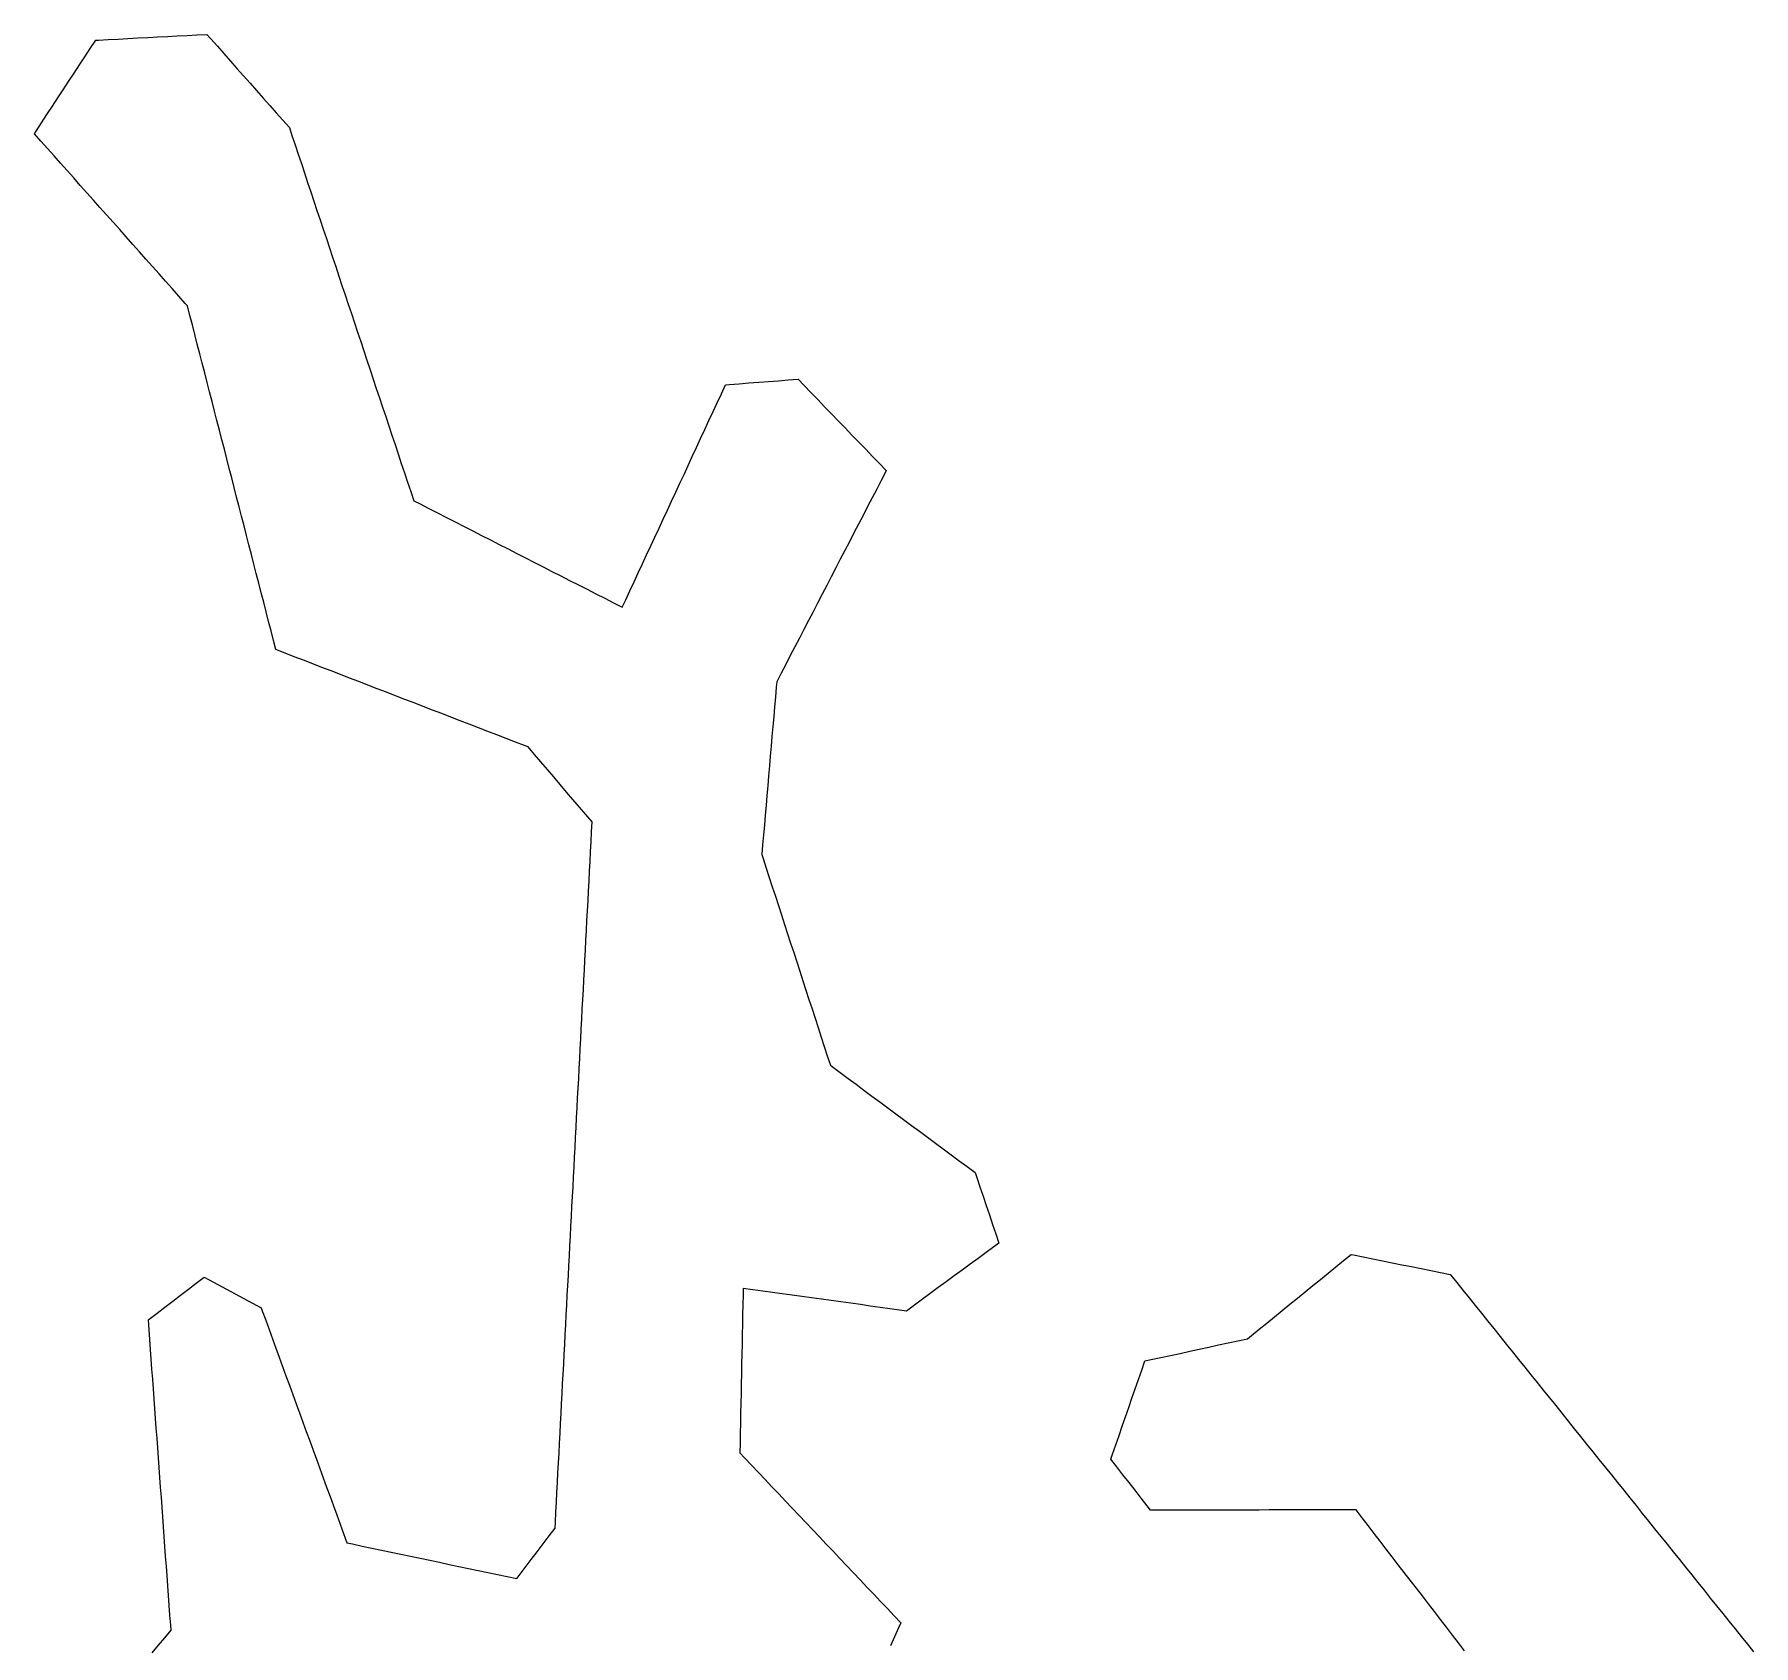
# Model space of a CAD drawing. Header units: millimetres. Extents: x 32 to 3054, y 42 to 5568.
# Drawn here: x 1185.3 to 1359.4, y 1564.2 to 1727.4 of the extents above; entities that cross this region are included whole.
import ezdxf

# ---------------------------------------------------------------- set-up
doc = ezdxf.new("R2010")
doc.units = ezdxf.units.MM
doc.layers.add('ALL_ISLANDS', color=7, linetype='Continuous')
doc.layers.add('OUTLINE_ISLAND_01', color=7, linetype='Continuous')

msp = doc.modelspace()

# ---------------------------------------------------------------- linework, layer by layer
at = {"layer": 'ALL_ISLANDS'}
for points in [[(1197.2282, 1563.4391), (1197.866, 1564.2094), (1198.5037, 1564.9796), (1199.1415, 1565.7498), (1199.1052, 1566.2452), (1199.0321, 1567.2425), (1198.9591, 1568.2398), (1198.886, 1569.2372), (1198.8129, 1570.2345), (1198.7399, 1571.2318), (1198.6668, 1572.2291), (1198.5937, 1573.2265), (1198.5207, 1574.2238), (1198.4476, 1575.2211), (1198.3745, 1576.2184), (1198.3015, 1577.2158), (1198.2284, 1578.2131), (1198.1553, 1579.2104), (1198.0823, 1580.2077), (1198.0092, 1581.2051), (1197.9361, 1582.2024), (1197.8631, 1583.1997), (1197.79, 1584.1971), (1197.7169, 1585.1944), (1197.6439, 1586.1917), (1197.5708, 1587.189), (1197.4977, 1588.1864), (1197.4247, 1589.1837), (1197.3516, 1590.181), (1197.2785, 1591.1783), (1197.2055, 1592.1757), (1197.1324, 1593.173), (1197.0593, 1594.1703), (1196.9863, 1595.1677), (1196.9132, 1596.165), (1196.8401, 1597.1623), (1196.9261, 1597.2282), (1197.7198, 1597.8365), (1198.5135, 1598.4448), (1199.3072, 1599.0531), (1200.1009, 1599.6614), (1200.8946, 1600.2697), (1201.6883, 1600.878), (1202.482, 1601.4863), (1202.9856, 1601.2155), (1203.8663, 1600.7419), (1204.747, 1600.2682), (1205.6278, 1599.7946), (1206.5085, 1599.3209), (1207.3892, 1598.8473), (1208.2699, 1598.3736), (1208.3797, 1598.073), (1208.7228, 1597.1337), (1209.0659, 1596.1944), (1209.4089, 1595.2551), (1209.752, 1594.3158), (1210.0951, 1593.3764), (1210.4382, 1592.4371), (1210.7812, 1591.4978), (1211.1243, 1590.5585), (1211.4674, 1589.6192), (1211.8105, 1588.6799), (1212.1535, 1587.7406), (1212.4966, 1586.8013), (1212.8397, 1585.862), (1213.1828, 1584.9227), (1213.5258, 1583.9834), (1213.8689, 1583.0441), (1214.212, 1582.1047), (1214.5551, 1581.1654), (1214.8981, 1580.2261), (1215.2412, 1579.2868), (1215.5843, 1578.3475), (1215.9274, 1577.4082), (1216.2704, 1576.4689), (1216.6135, 1575.5296), (1216.9566, 1574.5903), (1217.5285, 1574.4697), (1218.507, 1574.2633), (1219.4854, 1574.0569), (1220.4639, 1573.8506), (1221.4424, 1573.6442), (1222.4209, 1573.4379), (1223.3993, 1573.2315), (1224.3778, 1573.0251), (1225.3563, 1572.8188), (1226.3348, 1572.6124), (1227.3132, 1572.4061), (1228.2917, 1572.1997), (1229.2702, 1571.9933), (1230.2487, 1571.787), (1231.2272, 1571.5806), (1232.2056, 1571.3742), (1233.1841, 1571.1679), (1234.1626, 1570.9615), (1234.4124, 1571.2918), (1235.0156, 1572.0894), (1235.6188, 1572.887), (1236.222, 1573.6846), (1236.8252, 1574.4822), (1237.4284, 1575.2797), (1238.0316, 1576.0773), (1238.0639, 1576.6924), (1238.1164, 1577.691), (1238.1689, 1578.6896), (1238.2213, 1579.6883), (1238.2738, 1580.6869), (1238.3263, 1581.6855), (1238.3788, 1582.6841), (1238.4313, 1583.6828), (1238.4838, 1584.6814), (1238.5362, 1585.68), (1238.5887, 1586.6786), (1238.6412, 1587.6772), (1238.6937, 1588.6759), (1238.7462, 1589.6745), (1238.7986, 1590.6731), (1238.8511, 1591.6717), (1238.9036, 1592.6704), (1238.9561, 1593.669), (1239.0086, 1594.6676), (1239.0611, 1595.6662), (1239.1135, 1596.6648), (1239.166, 1597.6635), (1239.2185, 1598.6621), (1239.271, 1599.6607), (1239.3235, 1600.6593), (1239.376, 1601.6579), (1239.4284, 1602.6566), (1239.4809, 1603.6552), (1239.5334, 1604.6538), (1239.5859, 1605.6524), (1239.6384, 1606.6511), (1239.6908, 1607.6497), (1239.7433, 1608.6483), (1239.7958, 1609.6469), (1239.8483, 1610.6455), (1239.9008, 1611.6442), (1239.9533, 1612.6428), (1240.0057, 1613.6414), (1240.0582, 1614.64), (1240.1107, 1615.6387), (1240.1632, 1616.6373), (1240.2157, 1617.6359), (1240.2682, 1618.6345), (1240.3206, 1619.6331), (1240.3731, 1620.6318), (1240.4256, 1621.6304), (1240.4781, 1622.629), (1240.5306, 1623.6276), (1240.583, 1624.6262), (1240.6355, 1625.6249), (1240.688, 1626.6235), (1240.7405, 1627.6221), (1240.793, 1628.6207), (1240.8455, 1629.6194), (1240.8979, 1630.618), (1240.9504, 1631.6166), (1241.0029, 1632.6152), (1241.0554, 1633.6138), (1241.1079, 1634.6125), (1241.1604, 1635.6111), (1241.2128, 1636.6097), (1241.2653, 1637.6083), (1241.3178, 1638.607), (1241.3703, 1639.6056), (1241.4228, 1640.6042), (1241.4752, 1641.6028), (1241.5277, 1642.6014), (1241.5802, 1643.6001), (1241.6327, 1644.5987), (1241.6852, 1645.5973), (1241.7377, 1646.5959), (1241.7901, 1647.5946), (1241.146, 1648.3494), (1240.4969, 1649.1101), (1239.8478, 1649.8708), (1239.1987, 1650.6315), (1238.5496, 1651.3922), (1237.9005, 1652.1529), (1237.2514, 1652.9136), (1236.6023, 1653.6743), (1235.9532, 1654.435), (1235.3041, 1655.1957), (1234.9463, 1655.3337), (1234.0133, 1655.6937), (1233.0804, 1656.0536), (1232.1474, 1656.4136), (1231.2144, 1656.7735), (1230.2815, 1657.1335), (1229.3485, 1657.4935), (1228.4155, 1657.8534), (1227.4826, 1658.2134), (1226.5496, 1658.5733), (1225.6166, 1658.9333), (1224.6837, 1659.2933), (1223.7507, 1659.6532), (1222.8177, 1660.0132), (1221.8847, 1660.3731), (1220.9518, 1660.7331), (1220.0188, 1661.093), (1219.0858, 1661.453), (1218.1529, 1661.813), (1217.2199, 1662.1729), (1216.2869, 1662.5329), (1215.354, 1662.8928), (1214.421, 1663.2528), (1213.488, 1663.6128), (1212.5551, 1663.9727), (1211.6221, 1664.3327), (1210.6891, 1664.6926), (1209.7562, 1665.0526), (1209.5198, 1665.9717), (1209.2708, 1666.9402), (1209.0218, 1667.9087), (1208.7727, 1668.8771), (1208.5237, 1669.8456), (1208.2747, 1670.8141), (1208.0256, 1671.7826), (1207.7766, 1672.7511), (1207.5276, 1673.7196), (1207.2785, 1674.6881), (1207.0295, 1675.6566), (1206.7805, 1676.6251), (1206.5314, 1677.5936), (1206.2824, 1678.5621), (1206.0334, 1679.5306), (1205.7843, 1680.4991), (1205.5353, 1681.4676), (1205.2863, 1682.4361), (1205.0372, 1683.4046), (1204.7882, 1684.3731), (1204.5392, 1685.3416), (1204.2901, 1686.3101), (1204.0411, 1687.2786), (1203.7921, 1688.247), (1203.543, 1689.2155), (1203.294, 1690.184), (1203.045, 1691.1525), (1202.7959, 1692.121), (1202.5469, 1693.0895), (1202.2979, 1694.058), (1202.0488, 1695.0265), (1201.7998, 1695.995), (1201.5508, 1696.9635), (1201.3017, 1697.932), (1201.0527, 1698.9005), (1200.8037, 1699.869), (1200.5805, 1700.12), (1199.9161, 1700.8673), (1199.2516, 1701.6146), (1198.5872, 1702.3619), (1197.9227, 1703.1093), (1197.2582, 1703.8566), (1196.5938, 1704.6039), (1195.9293, 1705.3512), (1195.2649, 1706.0986), (1194.6004, 1706.8459), (1193.9359, 1707.5932), (1193.2715, 1708.3405), (1192.607, 1709.0879), (1191.9426, 1709.8352), (1191.2781, 1710.5825), (1190.6136, 1711.3298), (1189.9492, 1712.0772), (1189.2847, 1712.8245), (1188.6203, 1713.5718), (1187.9558, 1714.3191), (1187.2913, 1715.0664), (1186.6269, 1715.8138), (1185.9624, 1716.5611), (1185.298, 1717.3084), (1185.4759, 1717.58), (1186.0241, 1718.4163), (1186.5723, 1719.2527), (1187.1205, 1720.0891), (1187.6687, 1720.9254), (1188.2168, 1721.7618), (1188.765, 1722.5981), (1189.3132, 1723.4345), (1189.8614, 1724.2709), (1190.4095, 1725.1072), (1190.9577, 1725.9436), (1191.5059, 1726.78), (1191.7794, 1726.7942), (1192.7781, 1726.8463), (1193.7767, 1726.8983), (1194.7754, 1726.9504), (1195.774, 1727.0024), (1196.7726, 1727.0545), (1197.7713, 1727.1065), (1198.7699, 1727.1585), (1199.7686, 1727.2106), (1200.7672, 1727.2626), (1201.7659, 1727.3147), (1202.7645, 1727.3667), (1203.1663, 1726.9128), (1203.829, 1726.164), (1204.4918, 1725.4152), (1205.1546, 1724.6664), (1205.8174, 1723.9175), (1206.4801, 1723.1687), (1207.1429, 1722.4199), (1207.8057, 1721.6711), (1208.4684, 1720.9223), (1209.1312, 1720.1734), (1209.794, 1719.4246), (1210.4568, 1718.6758), (1211.1195, 1717.927), (1211.3878, 1717.1226), (1211.7042, 1716.174), (1212.0206, 1715.2253), (1212.3369, 1714.2767), (1212.6533, 1713.3281), (1212.9697, 1712.3794), (1213.2861, 1711.4308), (1213.6025, 1710.4822), (1213.9188, 1709.5335), (1214.2352, 1708.5849), (1214.5516, 1707.6363), (1214.868, 1706.6876), (1215.1844, 1705.739), (1215.5007, 1704.7904), (1215.8171, 1703.8417), (1216.1335, 1702.8931), (1216.4499, 1701.9445), (1216.7663, 1700.9958), (1217.0826, 1700.0472), (1217.399, 1699.0986), (1217.7154, 1698.1499), (1218.0318, 1697.2013), (1218.3481, 1696.2527), (1218.6645, 1695.304), (1218.9809, 1694.3554), (1219.2973, 1693.4068), (1219.6137, 1692.4581), (1219.93, 1691.5095), (1220.2464, 1690.5609), (1220.5628, 1689.6122), (1220.8792, 1688.6636), (1221.1956, 1687.715), (1221.5119, 1686.7663), (1221.8283, 1685.8177), (1222.1447, 1684.8691), (1222.4611, 1683.9204), (1222.7775, 1682.9718), (1223.0938, 1682.0232), (1223.4102, 1681.0746), (1223.7266, 1680.1259), (1224.3601, 1679.8023), (1225.2507, 1679.3475), (1226.1413, 1678.8927), (1227.0319, 1678.4378), (1227.9224, 1677.983), (1228.813, 1677.5281), (1229.7036, 1677.0733), (1230.5942, 1676.6184), (1231.4847, 1676.1636), (1232.3753, 1675.7088), (1233.2659, 1675.2539), (1234.1564, 1674.7991), (1235.047, 1674.3442), (1235.9376, 1673.8894), (1236.8282, 1673.4345), (1237.7187, 1672.9797), (1238.6093, 1672.5249), (1239.4999, 1672.07), (1240.3904, 1671.6152), (1241.281, 1671.1603), (1242.1716, 1670.7055), (1243.0622, 1670.2507), (1243.9527, 1669.7958), (1244.8433, 1669.341), (1245.1986, 1670.1069), (1245.6195, 1671.014), (1246.0403, 1671.9212), (1246.4612, 1672.8283), (1246.882, 1673.7355), (1247.3028, 1674.6426), (1247.7237, 1675.5497), (1248.1445, 1676.4569), (1248.5653, 1677.364), (1248.9862, 1678.2711), (1249.407, 1679.1783), (1249.8279, 1680.0854), (1250.2487, 1680.9925), (1250.6695, 1681.8997), (1251.0904, 1682.8068), (1251.5112, 1683.7139), (1251.9321, 1684.6211), (1252.3529, 1685.5282), (1252.7737, 1686.4353), (1253.1946, 1687.3425), (1253.6154, 1688.2496), (1254.0363, 1689.1568), (1254.4571, 1690.0639), (1254.8779, 1690.971), (1255.2988, 1691.8782), (1255.6675, 1691.9063), (1256.6646, 1691.9824), (1257.6617, 1692.0586), (1258.6588, 1692.1347), (1259.6559, 1692.2108), (1260.653, 1692.2869), (1261.6501, 1692.363), (1262.6472, 1692.4392), (1263.2444, 1691.8199), (1263.9385, 1691.1), (1264.6326, 1690.3802), (1265.3267, 1689.6603), (1266.0209, 1688.9405), (1266.715, 1688.2206), (1267.4091, 1687.5008), (1268.1032, 1686.7809), (1268.7973, 1686.061), (1269.4915, 1685.3412), (1270.1856, 1684.6213), (1270.8797, 1683.9015), (1271.5738, 1683.1816), (1271.524, 1683.0855), (1271.0637, 1682.1978), (1270.6034, 1681.31), (1270.1431, 1680.4223), (1269.6828, 1679.5345), (1269.2224, 1678.6468), (1268.7621, 1677.759), (1268.3018, 1676.8713), (1267.8415, 1675.9835), (1267.3812, 1675.0958), (1266.9209, 1674.208), (1266.4605, 1673.3202), (1266.0002, 1672.4325), (1265.5399, 1671.5447), (1265.0796, 1670.657), (1264.6193, 1669.7692), (1264.159, 1668.8815), (1263.6986, 1667.9937), (1263.2383, 1667.106), (1262.778, 1666.2182), (1262.3177, 1665.3304), (1261.8574, 1664.4427), (1261.3971, 1663.5549), (1260.9367, 1662.6672), (1260.4764, 1661.7794), (1260.4297, 1661.2362), (1260.3439, 1660.2399), (1260.2581, 1659.2435), (1260.1723, 1658.2472), (1260.0866, 1657.2509), (1260.0008, 1656.2546), (1259.915, 1655.2583), (1259.8293, 1654.262), (1259.7435, 1653.2657), (1259.6577, 1652.2693), (1259.5719, 1651.273), (1259.4862, 1650.2767), (1259.4004, 1649.2804), (1259.3146, 1648.2841), (1259.2289, 1647.2878), (1259.1431, 1646.2915), (1259.0573, 1645.2951), (1258.9715, 1644.2988), (1259.107, 1643.8822), (1259.4163, 1642.9312), (1259.7256, 1641.9802), (1260.0349, 1641.0293), (1260.3442, 1640.0783), (1260.6534, 1639.1273), (1260.9627, 1638.1764), (1261.272, 1637.2254), (1261.5813, 1636.2744), (1261.8906, 1635.3235), (1262.1998, 1634.3725), (1262.5091, 1633.4215), (1262.8184, 1632.4705), (1263.1277, 1631.5196), (1263.437, 1630.5686), (1263.7462, 1629.6176), (1264.0555, 1628.6667), (1264.3648, 1627.7157), (1264.6741, 1626.7647), (1264.9834, 1625.8137), (1265.2926, 1624.8628), (1265.6019, 1623.9118), (1265.9112, 1622.9608), (1266.1048, 1622.8173), (1266.908, 1622.2216), (1267.7113, 1621.6259), (1268.5145, 1621.0302), (1269.3177, 1620.4345), (1270.1209, 1619.8389), (1270.9242, 1619.2432), (1271.7274, 1618.6475), (1272.5306, 1618.0518), (1273.3338, 1617.4562), (1274.1371, 1616.8605), (1274.9403, 1616.2648), (1275.7435, 1615.6691), (1276.5467, 1615.0735), (1277.35, 1614.4778), (1278.1532, 1613.8821), (1278.9564, 1613.2864), (1279.7596, 1612.6908), (1280.5629, 1612.0951), (1280.7388, 1611.5777), (1281.0608, 1610.6309), (1281.3827, 1609.6842), (1281.7047, 1608.7374), (1282.0266, 1607.7907), (1282.3486, 1606.8439), (1282.6705, 1605.8972), (1282.9925, 1604.9504), (1282.4827, 1604.5761), (1281.6767, 1603.9842), (1280.8707, 1603.3924), (1280.0646, 1602.8005), (1279.2586, 1602.2086), (1278.4526, 1601.6168), (1277.6465, 1601.0249), (1276.8405, 1600.433), (1276.0345, 1599.8411), (1275.2284, 1599.2493), (1274.4224, 1598.6574), (1273.6164, 1598.0655), (1272.9303, 1598.1606), (1271.9397, 1598.2978), (1270.9492, 1598.435), (1269.9587, 1598.5722), (1268.9681, 1598.7094), (1267.9776, 1598.8466), (1266.987, 1598.9838), (1265.9965, 1599.121), (1265.0059, 1599.2582), (1264.0154, 1599.3954), (1263.0249, 1599.5326), (1262.0343, 1599.6698), (1261.0438, 1599.807), (1260.0532, 1599.9442), (1259.0627, 1600.0814), (1258.0721, 1600.2186), (1257.0816, 1600.3558), (1257.0684, 1599.7011), (1257.0482, 1598.7013), (1257.028, 1597.7015), (1257.0078, 1596.7017), (1256.9876, 1595.7019), (1256.9674, 1594.7021), (1256.9471, 1593.7023), (1256.9269, 1592.7025), (1256.9067, 1591.7027), (1256.8865, 1590.7029), (1256.8663, 1589.7031), (1256.8461, 1588.7033), (1256.8259, 1587.7035), (1256.8057, 1586.7037), (1256.7855, 1585.7039), (1256.7653, 1584.7041), (1256.7451, 1583.7043), (1257.2495, 1583.1713), (1257.9369, 1582.4449), (1258.6242, 1581.7186), (1259.3115, 1580.9922), (1259.9989, 1580.2659), (1260.6862, 1579.5396), (1261.3736, 1578.8132), (1262.0609, 1578.0869), (1262.7482, 1577.3606), (1263.4356, 1576.6342), (1264.1229, 1575.9079), (1264.8102, 1575.1815), (1265.4976, 1574.4552), (1266.1849, 1573.7289), (1266.8723, 1573.0025), (1267.5596, 1572.2762), (1268.2469, 1571.5498), (1268.9343, 1570.8235), (1269.6216, 1570.0972), (1270.3089, 1569.3708), (1270.9963, 1568.6445), (1271.6836, 1567.9182), (1272.3709, 1567.1918), (1273.0583, 1566.4655), (1272.831, 1565.9662), (1272.4168, 1565.0561), (1272.0025, 1564.1459)], [(1330.1391, 1563.654), (1329.5294, 1564.4467), (1328.9197, 1565.2393), (1328.3101, 1566.032), (1327.7004, 1566.8246), (1327.0907, 1567.6173), (1326.481, 1568.4099), (1325.8714, 1569.2026), (1325.2617, 1569.9952), (1324.652, 1570.7879), (1324.0424, 1571.5805), (1323.4327, 1572.3732), (1322.823, 1573.1659), (1322.2133, 1573.9585), (1321.6037, 1574.7512), (1320.994, 1575.5438), (1320.3843, 1576.3365), (1319.7747, 1577.1291), (1319.165, 1577.9218), (1318.3436, 1577.9208), (1317.3436, 1577.9195), (1316.3436, 1577.9183), (1315.3436, 1577.917), (1314.3436, 1577.9158), (1313.3436, 1577.9145), (1312.3436, 1577.9133), (1311.3436, 1577.9121), (1310.3436, 1577.9108), (1309.3436, 1577.9096), (1308.3436, 1577.9083), (1307.3436, 1577.9071), (1306.3436, 1577.9059), (1305.3436, 1577.9046), (1304.3436, 1577.9034), (1303.3436, 1577.9021), (1302.3436, 1577.9009), (1301.3436, 1577.8996), (1300.3436, 1577.8984), (1299.3436, 1577.8972), (1298.3436, 1577.8959), (1298.0067, 1578.3286), (1297.3924, 1579.1177), (1296.7781, 1579.9068), (1296.1638, 1580.6958), (1295.5495, 1581.4849), (1294.9352, 1582.274), (1294.3209, 1583.063), (1294.4929, 1583.5585), (1294.8209, 1584.5032), (1295.1489, 1585.4479), (1295.4769, 1586.3925), (1295.8049, 1587.3372), (1296.1329, 1588.2819), (1296.4609, 1589.2266), (1296.7889, 1590.1713), (1297.1169, 1591.1159), (1297.4449, 1592.0606), (1297.7729, 1593.0053), (1298.3952, 1593.1404), (1299.3725, 1593.3524), (1300.3497, 1593.5645), (1301.327, 1593.7766), (1302.3042, 1593.9887), (1303.2815, 1594.2008), (1304.2587, 1594.4128), (1305.236, 1594.6249), (1306.2132, 1594.837), (1307.1905, 1595.0491), (1308.1677, 1595.2612), (1308.5668, 1595.5862), (1309.3422, 1596.2177), (1310.1176, 1596.8493), (1310.8929, 1597.4808), (1311.6683, 1598.1123), (1312.4436, 1598.7438), (1313.219, 1599.3754), (1313.9943, 1600.0069), (1314.7697, 1600.6384), (1315.5451, 1601.2699), (1316.3204, 1601.9015), (1317.0958, 1602.533), (1317.8711, 1603.1645), (1318.6465, 1603.796), (1318.8967, 1603.7456), (1319.8769, 1603.5478), (1320.8572, 1603.3501), (1321.8374, 1603.1523), (1322.8177, 1602.9546), (1323.798, 1602.7569), (1324.7782, 1602.5591), (1325.7585, 1602.3614), (1326.7387, 1602.1637), (1327.719, 1601.9659), (1328.6992, 1601.7682), (1328.7257, 1601.7353), (1329.3521, 1600.9558), (1329.9785, 1600.1763), (1330.6049, 1599.3968), (1331.2313, 1598.6172), (1331.8577, 1597.8377), (1332.4841, 1597.0582), (1333.1105, 1596.2787), (1333.7369, 1595.4992), (1334.3633, 1594.7197), (1334.9897, 1593.9402), (1335.6161, 1593.1607), (1336.2425, 1592.3812), (1336.8689, 1591.6017), (1337.4953, 1590.8222), (1338.1217, 1590.0427), (1338.7481, 1589.2632), (1339.3745, 1588.4837), (1340.0009, 1587.7042), (1340.6273, 1586.9247), (1341.2537, 1586.1452), (1341.8801, 1585.3657), (1342.5065, 1584.5862), (1343.1329, 1583.8067), (1343.7593, 1583.0272), (1344.3857, 1582.2477), (1345.0121, 1581.4682), (1345.6385, 1580.6887), (1346.2649, 1579.9092), (1346.8913, 1579.1297), (1347.5177, 1578.3502), (1348.1441, 1577.5707), (1348.7704, 1576.7912), (1349.3968, 1576.0117), (1350.0232, 1575.2322), (1350.6496, 1574.4527), (1351.276, 1573.6731), (1351.9024, 1572.8936), (1352.5288, 1572.1141), (1353.1552, 1571.3346), (1353.7816, 1570.5551), (1354.408, 1569.7756), (1355.0344, 1568.9961), (1355.6608, 1568.2166), (1356.2872, 1567.4371), (1356.9136, 1566.6576), (1357.54, 1565.8781), (1358.1664, 1565.0986), (1358.7928, 1564.3191), (1359.4192, 1563.5396)]]:
    msp.add_lwpolyline(points, dxfattribs=at)
at = {"layer": 'OUTLINE_ISLAND_01'}
for points in [[(1197.2282, 1563.4391), (1197.866, 1564.2094), (1198.5037, 1564.9796), (1199.1415, 1565.7498), (1199.1052, 1566.2452), (1199.0321, 1567.2425), (1198.9591, 1568.2398), (1198.886, 1569.2372), (1198.8129, 1570.2345), (1198.7399, 1571.2318), (1198.6668, 1572.2291), (1198.5937, 1573.2265), (1198.5207, 1574.2238), (1198.4476, 1575.2211), (1198.3745, 1576.2184), (1198.3015, 1577.2158), (1198.2284, 1578.2131), (1198.1553, 1579.2104), (1198.0823, 1580.2077), (1198.0092, 1581.2051), (1197.9361, 1582.2024), (1197.8631, 1583.1997), (1197.79, 1584.1971), (1197.7169, 1585.1944), (1197.6439, 1586.1917), (1197.5708, 1587.189), (1197.4977, 1588.1864), (1197.4247, 1589.1837), (1197.3516, 1590.181), (1197.2785, 1591.1783), (1197.2055, 1592.1757), (1197.1324, 1593.173), (1197.0593, 1594.1703), (1196.9863, 1595.1677), (1196.9132, 1596.165), (1196.8401, 1597.1623), (1196.9261, 1597.2282), (1197.7198, 1597.8365), (1198.5135, 1598.4448), (1199.3072, 1599.0531), (1200.1009, 1599.6614), (1200.8946, 1600.2697), (1201.6883, 1600.878), (1202.482, 1601.4863), (1202.9856, 1601.2155), (1203.8663, 1600.7419), (1204.747, 1600.2682), (1205.6278, 1599.7946), (1206.5085, 1599.3209), (1207.3892, 1598.8473), (1208.2699, 1598.3736), (1208.3797, 1598.073), (1208.7228, 1597.1337), (1209.0659, 1596.1944), (1209.4089, 1595.2551), (1209.752, 1594.3158), (1210.0951, 1593.3764), (1210.4382, 1592.4371), (1210.7812, 1591.4978), (1211.1243, 1590.5585), (1211.4674, 1589.6192), (1211.8105, 1588.6799), (1212.1535, 1587.7406), (1212.4966, 1586.8013), (1212.8397, 1585.862), (1213.1828, 1584.9227), (1213.5258, 1583.9834), (1213.8689, 1583.0441), (1214.212, 1582.1047), (1214.5551, 1581.1654), (1214.8981, 1580.2261), (1215.2412, 1579.2868), (1215.5843, 1578.3475), (1215.9274, 1577.4082), (1216.2704, 1576.4689), (1216.6135, 1575.5296), (1216.9566, 1574.5903), (1217.5285, 1574.4697), (1218.507, 1574.2633), (1219.4854, 1574.0569), (1220.4639, 1573.8506), (1221.4424, 1573.6442), (1222.4209, 1573.4379), (1223.3993, 1573.2315), (1224.3778, 1573.0251), (1225.3563, 1572.8188), (1226.3348, 1572.6124), (1227.3132, 1572.4061), (1228.2917, 1572.1997), (1229.2702, 1571.9933), (1230.2487, 1571.787), (1231.2272, 1571.5806), (1232.2056, 1571.3742), (1233.1841, 1571.1679), (1234.1626, 1570.9615), (1234.4124, 1571.2918), (1235.0156, 1572.0894), (1235.6188, 1572.887), (1236.222, 1573.6846), (1236.8252, 1574.4822), (1237.4284, 1575.2797), (1238.0316, 1576.0773), (1238.0639, 1576.6924), (1238.1164, 1577.691), (1238.1689, 1578.6896), (1238.2213, 1579.6883), (1238.2738, 1580.6869), (1238.3263, 1581.6855), (1238.3788, 1582.6841), (1238.4313, 1583.6828), (1238.4838, 1584.6814), (1238.5362, 1585.68), (1238.5887, 1586.6786), (1238.6412, 1587.6772), (1238.6937, 1588.6759), (1238.7462, 1589.6745), (1238.7986, 1590.6731), (1238.8511, 1591.6717), (1238.9036, 1592.6704), (1238.9561, 1593.669), (1239.0086, 1594.6676), (1239.0611, 1595.6662), (1239.1135, 1596.6648), (1239.166, 1597.6635), (1239.2185, 1598.6621), (1239.271, 1599.6607), (1239.3235, 1600.6593), (1239.376, 1601.6579), (1239.4284, 1602.6566), (1239.4809, 1603.6552), (1239.5334, 1604.6538), (1239.5859, 1605.6524), (1239.6384, 1606.6511), (1239.6908, 1607.6497), (1239.7433, 1608.6483), (1239.7958, 1609.6469), (1239.8483, 1610.6455), (1239.9008, 1611.6442), (1239.9533, 1612.6428), (1240.0057, 1613.6414), (1240.0582, 1614.64), (1240.1107, 1615.6387), (1240.1632, 1616.6373), (1240.2157, 1617.6359), (1240.2682, 1618.6345), (1240.3206, 1619.6331), (1240.3731, 1620.6318), (1240.4256, 1621.6304), (1240.4781, 1622.629), (1240.5306, 1623.6276), (1240.583, 1624.6262), (1240.6355, 1625.6249), (1240.688, 1626.6235), (1240.7405, 1627.6221), (1240.793, 1628.6207), (1240.8455, 1629.6194), (1240.8979, 1630.618), (1240.9504, 1631.6166), (1241.0029, 1632.6152), (1241.0554, 1633.6138), (1241.1079, 1634.6125), (1241.1604, 1635.6111), (1241.2128, 1636.6097), (1241.2653, 1637.6083), (1241.3178, 1638.607), (1241.3703, 1639.6056), (1241.4228, 1640.6042), (1241.4752, 1641.6028), (1241.5277, 1642.6014), (1241.5802, 1643.6001), (1241.6327, 1644.5987), (1241.6852, 1645.5973), (1241.7377, 1646.5959), (1241.7901, 1647.5946), (1241.146, 1648.3494), (1240.4969, 1649.1101), (1239.8478, 1649.8708), (1239.1987, 1650.6315), (1238.5496, 1651.3922), (1237.9005, 1652.1529), (1237.2514, 1652.9136), (1236.6023, 1653.6743), (1235.9532, 1654.435), (1235.3041, 1655.1957), (1234.9463, 1655.3337), (1234.0133, 1655.6937), (1233.0804, 1656.0536), (1232.1474, 1656.4136), (1231.2144, 1656.7735), (1230.2815, 1657.1335), (1229.3485, 1657.4935), (1228.4155, 1657.8534), (1227.4826, 1658.2134), (1226.5496, 1658.5733), (1225.6166, 1658.9333), (1224.6837, 1659.2933), (1223.7507, 1659.6532), (1222.8177, 1660.0132), (1221.8847, 1660.3731), (1220.9518, 1660.7331), (1220.0188, 1661.093), (1219.0858, 1661.453), (1218.1529, 1661.813), (1217.2199, 1662.1729), (1216.2869, 1662.5329), (1215.354, 1662.8928), (1214.421, 1663.2528), (1213.488, 1663.6128), (1212.5551, 1663.9727), (1211.6221, 1664.3327), (1210.6891, 1664.6926), (1209.7562, 1665.0526), (1209.5198, 1665.9717), (1209.2708, 1666.9402), (1209.0218, 1667.9087), (1208.7727, 1668.8771), (1208.5237, 1669.8456), (1208.2747, 1670.8141), (1208.0256, 1671.7826), (1207.7766, 1672.7511), (1207.5276, 1673.7196), (1207.2785, 1674.6881), (1207.0295, 1675.6566), (1206.7805, 1676.6251), (1206.5314, 1677.5936), (1206.2824, 1678.5621), (1206.0334, 1679.5306), (1205.7843, 1680.4991), (1205.5353, 1681.4676), (1205.2863, 1682.4361), (1205.0372, 1683.4046), (1204.7882, 1684.3731), (1204.5392, 1685.3416), (1204.2901, 1686.3101), (1204.0411, 1687.2786), (1203.7921, 1688.247), (1203.543, 1689.2155), (1203.294, 1690.184), (1203.045, 1691.1525), (1202.7959, 1692.121), (1202.5469, 1693.0895), (1202.2979, 1694.058), (1202.0488, 1695.0265), (1201.7998, 1695.995), (1201.5508, 1696.9635), (1201.3017, 1697.932), (1201.0527, 1698.9005), (1200.8037, 1699.869), (1200.5805, 1700.12), (1199.9161, 1700.8673), (1199.2516, 1701.6146), (1198.5872, 1702.3619), (1197.9227, 1703.1093), (1197.2582, 1703.8566), (1196.5938, 1704.6039), (1195.9293, 1705.3512), (1195.2649, 1706.0986), (1194.6004, 1706.8459), (1193.9359, 1707.5932), (1193.2715, 1708.3405), (1192.607, 1709.0879), (1191.9426, 1709.8352), (1191.2781, 1710.5825), (1190.6136, 1711.3298), (1189.9492, 1712.0772), (1189.2847, 1712.8245), (1188.6203, 1713.5718), (1187.9558, 1714.3191), (1187.2913, 1715.0664), (1186.6269, 1715.8138), (1185.9624, 1716.5611), (1185.298, 1717.3084), (1185.4759, 1717.58), (1186.0241, 1718.4163), (1186.5723, 1719.2527), (1187.1205, 1720.0891), (1187.6687, 1720.9254), (1188.2168, 1721.7618), (1188.765, 1722.5981), (1189.3132, 1723.4345), (1189.8614, 1724.2709), (1190.4095, 1725.1072), (1190.9577, 1725.9436), (1191.5059, 1726.78), (1191.7794, 1726.7942), (1192.7781, 1726.8463), (1193.7767, 1726.8983), (1194.7754, 1726.9504), (1195.774, 1727.0024), (1196.7726, 1727.0545), (1197.7713, 1727.1065), (1198.7699, 1727.1585), (1199.7686, 1727.2106), (1200.7672, 1727.2626), (1201.7659, 1727.3147), (1202.7645, 1727.3667), (1203.1663, 1726.9128), (1203.829, 1726.164), (1204.4918, 1725.4152), (1205.1546, 1724.6664), (1205.8174, 1723.9175), (1206.4801, 1723.1687), (1207.1429, 1722.4199), (1207.8057, 1721.6711), (1208.4684, 1720.9223), (1209.1312, 1720.1734), (1209.794, 1719.4246), (1210.4568, 1718.6758), (1211.1195, 1717.927), (1211.3878, 1717.1226), (1211.7042, 1716.174), (1212.0206, 1715.2253), (1212.3369, 1714.2767), (1212.6533, 1713.3281), (1212.9697, 1712.3794), (1213.2861, 1711.4308), (1213.6025, 1710.4822), (1213.9188, 1709.5335), (1214.2352, 1708.5849), (1214.5516, 1707.6363), (1214.868, 1706.6876), (1215.1844, 1705.739), (1215.5007, 1704.7904), (1215.8171, 1703.8417), (1216.1335, 1702.8931), (1216.4499, 1701.9445), (1216.7663, 1700.9958), (1217.0826, 1700.0472), (1217.399, 1699.0986), (1217.7154, 1698.1499), (1218.0318, 1697.2013), (1218.3481, 1696.2527), (1218.6645, 1695.304), (1218.9809, 1694.3554), (1219.2973, 1693.4068), (1219.6137, 1692.4581), (1219.93, 1691.5095), (1220.2464, 1690.5609), (1220.5628, 1689.6122), (1220.8792, 1688.6636), (1221.1956, 1687.715), (1221.5119, 1686.7663), (1221.8283, 1685.8177), (1222.1447, 1684.8691), (1222.4611, 1683.9204), (1222.7775, 1682.9718), (1223.0938, 1682.0232), (1223.4102, 1681.0746), (1223.7266, 1680.1259), (1224.3601, 1679.8023), (1225.2507, 1679.3475), (1226.1413, 1678.8927), (1227.0319, 1678.4378), (1227.9224, 1677.983), (1228.813, 1677.5281), (1229.7036, 1677.0733), (1230.5942, 1676.6184), (1231.4847, 1676.1636), (1232.3753, 1675.7088), (1233.2659, 1675.2539), (1234.1564, 1674.7991), (1235.047, 1674.3442), (1235.9376, 1673.8894), (1236.8282, 1673.4345), (1237.7187, 1672.9797), (1238.6093, 1672.5249), (1239.4999, 1672.07), (1240.3904, 1671.6152), (1241.281, 1671.1603), (1242.1716, 1670.7055), (1243.0622, 1670.2507), (1243.9527, 1669.7958), (1244.8433, 1669.341), (1245.1986, 1670.1069), (1245.6195, 1671.014), (1246.0403, 1671.9212), (1246.4612, 1672.8283), (1246.882, 1673.7355), (1247.3028, 1674.6426), (1247.7237, 1675.5497), (1248.1445, 1676.4569), (1248.5653, 1677.364), (1248.9862, 1678.2711), (1249.407, 1679.1783), (1249.8279, 1680.0854), (1250.2487, 1680.9925), (1250.6695, 1681.8997), (1251.0904, 1682.8068), (1251.5112, 1683.7139), (1251.9321, 1684.6211), (1252.3529, 1685.5282), (1252.7737, 1686.4353), (1253.1946, 1687.3425), (1253.6154, 1688.2496), (1254.0363, 1689.1568), (1254.4571, 1690.0639), (1254.8779, 1690.971), (1255.2988, 1691.8782), (1255.6675, 1691.9063), (1256.6646, 1691.9824), (1257.6617, 1692.0586), (1258.6588, 1692.1347), (1259.6559, 1692.2108), (1260.653, 1692.2869), (1261.6501, 1692.363), (1262.6472, 1692.4392), (1263.2444, 1691.8199), (1263.9385, 1691.1), (1264.6326, 1690.3802), (1265.3267, 1689.6603), (1266.0209, 1688.9405), (1266.715, 1688.2206), (1267.4091, 1687.5008), (1268.1032, 1686.7809), (1268.7973, 1686.061), (1269.4915, 1685.3412), (1270.1856, 1684.6213), (1270.8797, 1683.9015), (1271.5738, 1683.1816), (1271.524, 1683.0855), (1271.0637, 1682.1978), (1270.6034, 1681.31), (1270.1431, 1680.4223), (1269.6828, 1679.5345), (1269.2224, 1678.6468), (1268.7621, 1677.759), (1268.3018, 1676.8713), (1267.8415, 1675.9835), (1267.3812, 1675.0958), (1266.9209, 1674.208), (1266.4605, 1673.3202), (1266.0002, 1672.4325), (1265.5399, 1671.5447), (1265.0796, 1670.657), (1264.6193, 1669.7692), (1264.159, 1668.8815), (1263.6986, 1667.9937), (1263.2383, 1667.106), (1262.778, 1666.2182), (1262.3177, 1665.3304), (1261.8574, 1664.4427), (1261.3971, 1663.5549), (1260.9367, 1662.6672), (1260.4764, 1661.7794), (1260.4297, 1661.2362), (1260.3439, 1660.2399), (1260.2581, 1659.2435), (1260.1723, 1658.2472), (1260.0866, 1657.2509), (1260.0008, 1656.2546), (1259.915, 1655.2583), (1259.8293, 1654.262), (1259.7435, 1653.2657), (1259.6577, 1652.2693), (1259.5719, 1651.273), (1259.4862, 1650.2767), (1259.4004, 1649.2804), (1259.3146, 1648.2841), (1259.2289, 1647.2878), (1259.1431, 1646.2915), (1259.0573, 1645.2951), (1258.9715, 1644.2988), (1259.107, 1643.8822), (1259.4163, 1642.9312), (1259.7256, 1641.9802), (1260.0349, 1641.0293), (1260.3442, 1640.0783), (1260.6534, 1639.1273), (1260.9627, 1638.1764), (1261.272, 1637.2254), (1261.5813, 1636.2744), (1261.8906, 1635.3235), (1262.1998, 1634.3725), (1262.5091, 1633.4215), (1262.8184, 1632.4705), (1263.1277, 1631.5196), (1263.437, 1630.5686), (1263.7462, 1629.6176), (1264.0555, 1628.6667), (1264.3648, 1627.7157), (1264.6741, 1626.7647), (1264.9834, 1625.8137), (1265.2926, 1624.8628), (1265.6019, 1623.9118), (1265.9112, 1622.9608), (1266.1048, 1622.8173), (1266.908, 1622.2216), (1267.7113, 1621.6259), (1268.5145, 1621.0302), (1269.3177, 1620.4345), (1270.1209, 1619.8389), (1270.9242, 1619.2432), (1271.7274, 1618.6475), (1272.5306, 1618.0518), (1273.3338, 1617.4562), (1274.1371, 1616.8605), (1274.9403, 1616.2648), (1275.7435, 1615.6691), (1276.5467, 1615.0735), (1277.35, 1614.4778), (1278.1532, 1613.8821), (1278.9564, 1613.2864), (1279.7596, 1612.6908), (1280.5629, 1612.0951), (1280.7388, 1611.5777), (1281.0608, 1610.6309), (1281.3827, 1609.6842), (1281.7047, 1608.7374), (1282.0266, 1607.7907), (1282.3486, 1606.8439), (1282.6705, 1605.8972), (1282.9925, 1604.9504), (1282.4827, 1604.5761), (1281.6767, 1603.9842), (1280.8707, 1603.3924), (1280.0646, 1602.8005), (1279.2586, 1602.2086), (1278.4526, 1601.6168), (1277.6465, 1601.0249), (1276.8405, 1600.433), (1276.0345, 1599.8411), (1275.2284, 1599.2493), (1274.4224, 1598.6574), (1273.6164, 1598.0655), (1272.9303, 1598.1606), (1271.9397, 1598.2978), (1270.9492, 1598.435), (1269.9587, 1598.5722), (1268.9681, 1598.7094), (1267.9776, 1598.8466), (1266.987, 1598.9838), (1265.9965, 1599.121), (1265.0059, 1599.2582), (1264.0154, 1599.3954), (1263.0249, 1599.5326), (1262.0343, 1599.6698), (1261.0438, 1599.807), (1260.0532, 1599.9442), (1259.0627, 1600.0814), (1258.0721, 1600.2186), (1257.0816, 1600.3558), (1257.0684, 1599.7011), (1257.0482, 1598.7013), (1257.028, 1597.7015), (1257.0078, 1596.7017), (1256.9876, 1595.7019), (1256.9674, 1594.7021), (1256.9471, 1593.7023), (1256.9269, 1592.7025), (1256.9067, 1591.7027), (1256.8865, 1590.7029), (1256.8663, 1589.7031), (1256.8461, 1588.7033), (1256.8259, 1587.7035), (1256.8057, 1586.7037), (1256.7855, 1585.7039), (1256.7653, 1584.7041), (1256.7451, 1583.7043), (1257.2495, 1583.1713), (1257.9369, 1582.4449), (1258.6242, 1581.7186), (1259.3115, 1580.9922), (1259.9989, 1580.2659), (1260.6862, 1579.5396), (1261.3736, 1578.8132), (1262.0609, 1578.0869), (1262.7482, 1577.3606), (1263.4356, 1576.6342), (1264.1229, 1575.9079), (1264.8102, 1575.1815), (1265.4976, 1574.4552), (1266.1849, 1573.7289), (1266.8723, 1573.0025), (1267.5596, 1572.2762), (1268.2469, 1571.5498), (1268.9343, 1570.8235), (1269.6216, 1570.0972), (1270.3089, 1569.3708), (1270.9963, 1568.6445), (1271.6836, 1567.9182), (1272.3709, 1567.1918), (1273.0583, 1566.4655), (1272.831, 1565.9662), (1272.4168, 1565.0561), (1272.0025, 1564.1459)], [(1330.1391, 1563.654), (1329.5294, 1564.4467), (1328.9197, 1565.2393), (1328.3101, 1566.032), (1327.7004, 1566.8246), (1327.0907, 1567.6173), (1326.481, 1568.4099), (1325.8714, 1569.2026), (1325.2617, 1569.9952), (1324.652, 1570.7879), (1324.0424, 1571.5805), (1323.4327, 1572.3732), (1322.823, 1573.1659), (1322.2133, 1573.9585), (1321.6037, 1574.7512), (1320.994, 1575.5438), (1320.3843, 1576.3365), (1319.7747, 1577.1291), (1319.165, 1577.9218), (1318.3436, 1577.9208), (1317.3436, 1577.9195), (1316.3436, 1577.9183), (1315.3436, 1577.917), (1314.3436, 1577.9158), (1313.3436, 1577.9145), (1312.3436, 1577.9133), (1311.3436, 1577.9121), (1310.3436, 1577.9108), (1309.3436, 1577.9096), (1308.3436, 1577.9083), (1307.3436, 1577.9071), (1306.3436, 1577.9059), (1305.3436, 1577.9046), (1304.3436, 1577.9034), (1303.3436, 1577.9021), (1302.3436, 1577.9009), (1301.3436, 1577.8996), (1300.3436, 1577.8984), (1299.3436, 1577.8972), (1298.3436, 1577.8959), (1298.0067, 1578.3286), (1297.3924, 1579.1177), (1296.7781, 1579.9068), (1296.1638, 1580.6958), (1295.5495, 1581.4849), (1294.9352, 1582.274), (1294.3209, 1583.063), (1294.4929, 1583.5585), (1294.8209, 1584.5032), (1295.1489, 1585.4479), (1295.4769, 1586.3925), (1295.8049, 1587.3372), (1296.1329, 1588.2819), (1296.4609, 1589.2266), (1296.7889, 1590.1713), (1297.1169, 1591.1159), (1297.4449, 1592.0606), (1297.7729, 1593.0053), (1298.3952, 1593.1404), (1299.3725, 1593.3524), (1300.3497, 1593.5645), (1301.327, 1593.7766), (1302.3042, 1593.9887), (1303.2815, 1594.2008), (1304.2587, 1594.4128), (1305.236, 1594.6249), (1306.2132, 1594.837), (1307.1905, 1595.0491), (1308.1677, 1595.2612), (1308.5668, 1595.5862), (1309.3422, 1596.2177), (1310.1176, 1596.8493), (1310.8929, 1597.4808), (1311.6683, 1598.1123), (1312.4436, 1598.7438), (1313.219, 1599.3754), (1313.9943, 1600.0069), (1314.7697, 1600.6384), (1315.5451, 1601.2699), (1316.3204, 1601.9015), (1317.0958, 1602.533), (1317.8711, 1603.1645), (1318.6465, 1603.796), (1318.8967, 1603.7456), (1319.8769, 1603.5478), (1320.8572, 1603.3501), (1321.8374, 1603.1523), (1322.8177, 1602.9546), (1323.798, 1602.7569), (1324.7782, 1602.5591), (1325.7585, 1602.3614), (1326.7387, 1602.1637), (1327.719, 1601.9659), (1328.6992, 1601.7682), (1328.7257, 1601.7353), (1329.3521, 1600.9558), (1329.9785, 1600.1763), (1330.6049, 1599.3968), (1331.2313, 1598.6172), (1331.8577, 1597.8377), (1332.4841, 1597.0582), (1333.1105, 1596.2787), (1333.7369, 1595.4992), (1334.3633, 1594.7197), (1334.9897, 1593.9402), (1335.6161, 1593.1607), (1336.2425, 1592.3812), (1336.8689, 1591.6017), (1337.4953, 1590.8222), (1338.1217, 1590.0427), (1338.7481, 1589.2632), (1339.3745, 1588.4837), (1340.0009, 1587.7042), (1340.6273, 1586.9247), (1341.2537, 1586.1452), (1341.8801, 1585.3657), (1342.5065, 1584.5862), (1343.1329, 1583.8067), (1343.7593, 1583.0272), (1344.3857, 1582.2477), (1345.0121, 1581.4682), (1345.6385, 1580.6887), (1346.2649, 1579.9092), (1346.8913, 1579.1297), (1347.5177, 1578.3502), (1348.1441, 1577.5707), (1348.7704, 1576.7912), (1349.3968, 1576.0117), (1350.0232, 1575.2322), (1350.6496, 1574.4527), (1351.276, 1573.6731), (1351.9024, 1572.8936), (1352.5288, 1572.1141), (1353.1552, 1571.3346), (1353.7816, 1570.5551), (1354.408, 1569.7756), (1355.0344, 1568.9961), (1355.6608, 1568.2166), (1356.2872, 1567.4371), (1356.9136, 1566.6576), (1357.54, 1565.8781), (1358.1664, 1565.0986), (1358.7928, 1564.3191), (1359.4192, 1563.5396)]]:
    msp.add_lwpolyline(points, dxfattribs=at)

doc.saveas('drawing.dxf')
